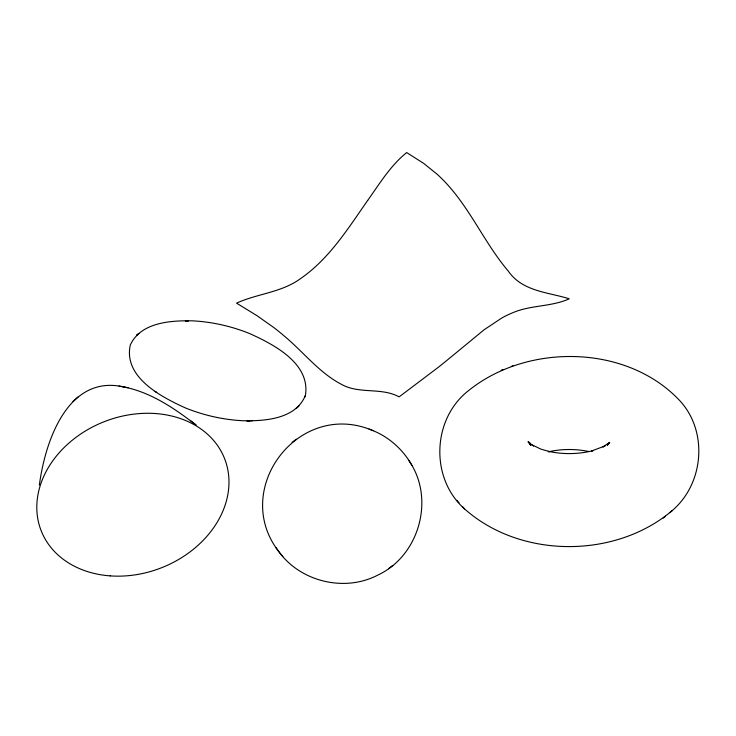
<?xml version="1.0" encoding="UTF-8"?>
<svg xmlns="http://www.w3.org/2000/svg" width="736" height="736" viewBox="0 0 736 736"><rect width="100%" height="100%" fill="white"/><g stroke="black" fill="none" stroke-linecap="round" stroke-linejoin="round"><path stroke-width="1.1" d="M39.358 485.116C44.96 442.308 67.289 374.569 123.142 386.823M305.449 395.269C310.472 363.382 273.875 344.531 249.66 333.564C231.371 326.186 211.848 321.788 192.151 320.822C170.356 320.473 140.659 322.359 130.272 345.064C123.252 377.338 161.377 397.054 185.628 408.02C203.946 415.398 223.496 419.796 243.22 420.753C265.273 421.139 295.918 419.042 305.449 395.269L304.686 397.348M608.074 444.627L608.976 443.09L607.31 445.252L609.739 442.373L602.931 446.954L605.01 445.933L591.615 450.975L593.106 450.616C578.56 454.333 563.16 454.554 548.486 451.37L549.792 451.674L540.886 449.116L531.346 444.507M672.216 510.591C704.085 483.524 708.29 431.048 679.512 400.375C626.529 344.236 527.519 343.096 468.657 390.531C432.078 418.839 429.87 478.244 464.554 508.907C520.508 558.771 615.305 558.946 672.216 510.591L669.824 512.596M72.974 401.451L78.08 396.925M370.852 429.769C296.792 400.08 229.098 492.044 280.701 553.978M277.757 550.123C299.212 581.56 344.503 592.728 378.129 574.926C418.517 556.02 434.608 500.719 410.559 463.137M663.228 518.116L665.454 516.24M292.091 442.41L294.087 440.882M294.409 440.634L296.323 439.18M388.488 568.707L390.393 567.254M390.77 566.959L392.766 565.432M501.142 370.254L503.065 369.518M511.327 366.399L512.964 365.774M548.265 451.84C561.605 448.804 575.616 448.758 589.002 451.545M252.586 420.771L246.762 420.78L249.808 420.79L248.207 420.79M187.027 320.786L185.426 320.786L188.517 320.795L185.426 320.786M123.326 386.869C150.687 392.086 174.395 408.324 196.08 425.022L190.79 420.882M118.974 386.069L128.082 387.716M371.404 429.98C388.553 436.558 403.089 449.457 411.976 465.502M369.012 429.051L373.4 430.753M155.14 391.405L155.728 391.819M156.096 392.086L156.685 392.5M528.374 442.382L533.637 446.145M530.849 444.148L528.08 441.72L530.426 443.983L528.384 441.71L530.674 445.096L529.497 442.612L530.601 445.188M456.817 500.287L459.052 502.78M462.429 506.552L464.554 508.907M281.29 554.677L282.826 556.563M275.954 547.556L277.334 549.516M408.94 460.451L410.329 462.769M367.687 200.422C348.008 228.565 329.176 258.962 300.343 278.751C281.446 292.542 257.287 293.646 236.541 303.14L256.864 315.597L273.801 327.538A197.073 113.786 60 0 1 283.958 335.772C303.306 351.753 318.955 372.646 341.541 384.394C359.38 394.395 381.322 387.09 399.114 396.888L438.104 367.457A628.167 362.673 -60 0 0 448.739 358.883L484.187 329.71L501.906 317.934A116.067 67.013 -60 0 1 512.541 312.828C530.619 304.916 551.301 306.967 569.259 298.788C547.915 292.109 522.431 291.566 508.291 271.115C485.355 244.104 471.215 210.744 447.322 184.442A102.718 59.303 60 0 0 437.166 174.257L423.614 163.346L406.677 152.573C390.485 165.582 379.592 183.696 367.687 200.422M137.089 334.972L136.464 335.533L138.911 333.417L137.089 334.972M298.816 406.024L296.35 408.167L298.816 406.024M110.234 575.883A98.541 78.458 -21.5 0 0 225.087 459.954A98.541 78.458 -21.5 0 0 63.342 448.325A98.541 78.458 -21.5 0 0 110.234 575.883"/></g></svg>
